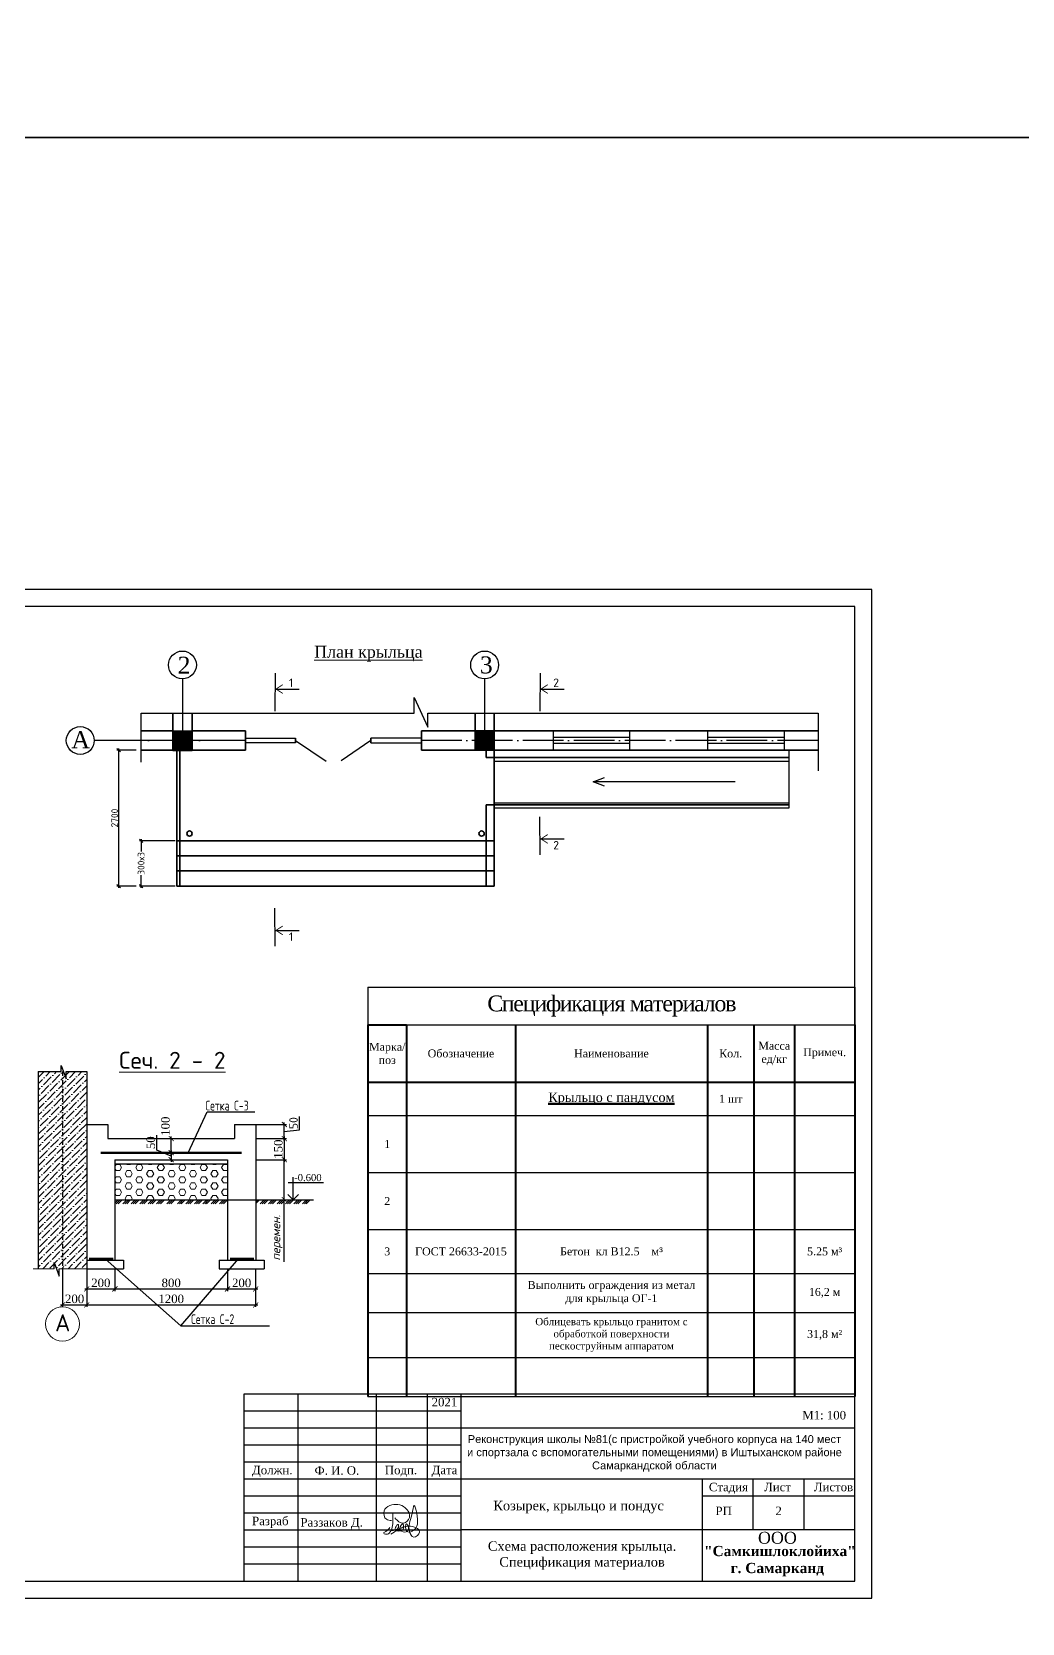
# Model space of a CAD drawing. Header units: millimetres. Extents: x 572274 to 2241483, y -888675 to -304135.
# Drawn here: x 2021477 to 2050647, y -717156 to -670289 of the extents above; entities that cross this region are included whole.
import ezdxf

# ---------------------------------------------------------------- set-up
doc = ezdxf.new("R2010")
doc.units = ezdxf.units.MM
doc.linetypes.add('ACAD_ISO04W100', pattern=[30, 24, -3, 0, -3])
doc.linetypes.add('DASHDOTX2', pattern=[50.8, 25.4, -12.7, 0, -12.7])
doc.layers.add('oc', color=10, linetype='ACAD_ISO04W100')
doc.layers.add('Оси', color=10, linetype='ACAD_ISO04W100')
for name, color, linetype, lineweight in [('tugri', 7, 'Continuous', 25), ('Основная', 7, 'Continuous', 50), ('Размер', 150, 'Continuous', 5), ('стены', 250, 'Continuous', 30), ('Тонкая', 7, 'Continuous', 15)]:
    doc.layers.add(name, color=color, linetype=linetype, lineweight=lineweight)
doc.styles.add('NURIK', font='times.ttf')
doc.styles.get("Standard").update_dxf_attribs({"font": 'isocpeur.ttf'})
doc.styles.add('style1', font='isocpeui.ttf')
doc.styles.add('WMF-Times New Roman0', font='times.ttf')
doc.styles.add('WMF-Times New Roman2', font='times.ttf')
doc.styles.add('Боб стиль', font='times.ttf')
doc.linetypes.add('FENCELINE1', pattern='A,6.35,-2.54,[133,ltypeshp.shx,S=2.54,R=0,X=-2.54,Y=0],-2.54,25.4', length=36.83)
doc.dimstyles.new('1 рпа', dxfattribs={"dimtxt": 200, "dimasz": 100, "dimexe": 50, "dimexo": 50, "dimgap": 20, "dimtad": 1, "dimtoh": 1, "dimdec": 0, "dimlfac": -0.0005, "dimrnd": 0.0005, "dimzin": 1, "dimtxsty": 'Standard', "dimblk": 'OBLIQUE', "dimcen": -3, "dimdle": 50, "dimclrd": 256, "dimclre": 256, "dimclrt": 256, "dimadec": 3, "dimazin": 0, "dimtfac": 1, "dimtdec": 0, "dimtmove": 2, "dimatfit": 2, "dimldrblk": 'OBLIQUE', "dimfxl": 0.2, "dimarcsym": 0})
doc.dimstyles.new('Copy(2) of ISO-25', dxfattribs={"dimtxt": 300, "dimasz": 180, "dimexe": 60, "dimexo": 0, "dimgap": 80, "dimtad": 1, "dimtxsty": 'Standard', "dimblk": 'ARCHTICK', "dimcen": 150, "dimdle": 60, "dimazin": 0, "dimtfac": 1, "dimtmove": 0, "dimatfit": 3, "dimfxl": 60, "dimarcsym": 0})

# ---------------------------------------------------------------- blocks, each defined once
blk = doc.blocks.new('*T1553')
at = {"color": 7, "lineweight": -2, "true_color": 0xffffff}
for p, q in [((0, 0), (1136, 0)), ((0, 0), (0, -1106)), ((1136, 0), (4344, 0)), ((4344, 0), (10000, 0)), ((10000, 0), (11368, 0)), ((11368, 0), (12563, 0)), ((12563, 0), (14340, 0)), ((14340, 0), (14340, -1106))]:
    blk.add_line(p, q, dxfattribs=at)
at = {"color": 0, "lineweight": 40}
for p, q in [((0, -1106), (1136, -1106)), ((0, -1106), (0, -2796)), ((1136, -1106), (1136, -2796)), ((4344, -1106), (4344, -2796)), ((10000, -1106), (10000, -2796)), ((11368, -1106), (11368, -2796)), ((12563, -1106), (12563, -2796)), ((14340, -1106), (14340, -2796)), ((0, -2796), (1136, -2796)), ((0, -2796), (0, -3777)), ((1136, -2796), (4344, -2796)), ((1136, -2796), (1136, -3777)), ((4344, -2796), (10000, -2796)), ((4344, -2796), (4344, -3777)), ((10000, -2796), (11368, -2796)), ((10000, -2796), (10000, -3777)), ((11368, -2796), (12563, -2796)), ((11368, -2796), (11368, -3777)), ((12563, -2796), (14340, -2796)), ((12563, -2796), (12563, -3777)), ((14340, -2796), (14340, -3777)), ((0, -3777), (0, -5457)), ((1136, -3777), (1136, -5457)), ((4344, -3777), (4344, -5457)), ((10000, -3777), (10000, -5457)), ((11368, -3777), (11368, -5457)), ((12563, -3777), (12563, -5457)), ((14340, -3777), (14340, -5457)), ((0, -5457), (0, -7136)), ((1136, -5457), (1136, -7136)), ((4344, -5457), (4344, -7136)), ((10000, -5457), (10000, -7136)), ((11368, -5457), (11368, -7136)), ((12563, -5457), (12563, -7136)), ((14340, -5457), (14340, -7136)), ((0, -7136), (0, -8427)), ((1136, -7136), (1136, -8427)), ((4344, -7136), (4344, -8427)), ((10000, -7136), (10000, -8427)), ((11368, -7136), (11368, -8427)), ((12563, -7136), (12563, -8427)), ((14340, -7136), (14340, -8427)), ((0, -8427), (0, -9576)), ((1136, -8427), (1136, -9576)), ((4344, -8427), (4344, -9576)), ((10000, -8427), (10000, -9576)), ((11368, -8427), (11368, -9576)), ((12563, -8427), (12563, -9576)), ((14340, -8427), (14340, -9576)), ((0, -9576), (0, -10904)), ((1136, -9576), (1136, -10904)), ((4344, -9576), (4344, -10904)), ((10000, -9576), (10000, -10904)), ((11368, -9576), (11368, -10904)), ((12563, -9576), (12563, -10904)), ((14340, -9576), (14340, -10904)), ((0, -10904), (0, -12054)), ((1136, -10904), (1136, -12054)), ((4344, -10904), (4344, -12054)), ((10000, -10904), (10000, -12054)), ((11368, -10904), (11368, -12054)), ((12563, -10904), (12563, -12054)), ((14340, -10904), (14340, -12054))]:
    blk.add_line(p, q, dxfattribs=at)
at = {"color": 0, "lineweight": -2}
for p, q in [((1136, -1106), (4344, -1106)), ((4344, -1106), (10000, -1106)), ((10000, -1106), (11368, -1106)), ((11368, -1106), (12563, -1106)), ((12563, -1106), (14340, -1106)), ((4344, -12054), (10000, -12054)), ((11368, -12054), (12563, -12054)), ((12563, -12054), (14340, -12054))]:
    blk.add_line(p, q, dxfattribs=at)
at = {"color": 0}
for p, q in [((0, -3777), (1136, -3777)), ((1136, -3777), (4344, -3777)), ((4344, -3777), (10000, -3777)), ((10000, -3777), (11368, -3777)), ((11368, -3777), (12563, -3777)), ((12563, -3777), (14340, -3777)), ((0, -5457), (1136, -5457)), ((1136, -5457), (4344, -5457)), ((4344, -5457), (10000, -5457)), ((10000, -5457), (11368, -5457)), ((11368, -5457), (12563, -5457)), ((12563, -5457), (14340, -5457)), ((0, -7136), (1136, -7136)), ((1136, -7136), (4344, -7136)), ((4344, -7136), (10000, -7136)), ((10000, -7136), (11368, -7136)), ((11368, -7136), (12563, -7136)), ((12563, -7136), (14340, -7136)), ((0, -8427), (1136, -8427)), ((1136, -8427), (4344, -8427)), ((4344, -8427), (10000, -8427)), ((10000, -8427), (11368, -8427)), ((11368, -8427), (12563, -8427)), ((12563, -8427), (14340, -8427)), ((0, -9576), (1136, -9576)), ((1136, -9576), (4344, -9576)), ((4344, -9576), (10000, -9576)), ((10000, -9576), (11368, -9576)), ((11368, -9576), (12563, -9576)), ((12563, -9576), (14340, -9576)), ((0, -10904), (1136, -10904)), ((1136, -10904), (4344, -10904)), ((4344, -10904), (10000, -10904)), ((10000, -10904), (11368, -10904)), ((11368, -10904), (12563, -10904)), ((12563, -10904), (14340, -10904)), ((0, -12054), (1136, -12054)), ((1136, -12054), (4344, -12054)), ((10000, -12054), (11368, -12054))]:
    blk.add_line(p, q, dxfattribs=at)
at = {"color": 0, "lineweight": 50, "attachment_point": 5, "style": 'Боб стиль'}
for s, insert, char_height, width in [('{\\T0.9;Спецификация материалов}', (7170, -553), 466.64, 14059.95), ('Марка/ поз', (568, -1951), 233.3, 855.66), ('Обозначение', (2740, -1951), 233.32, 2928.8), ('Наименование', (7172, -1951), 233.32, 5375.68), ('Кол.', (10684, -1951), 233.3, 1087.45), ('Масса ед/кг', (11965, -1951), 233.32, 915.37), ('Примеч.', (13451, -1951), 233.3, 1497.08), ('{\\H1.19x;\\L\\C256;Крыльцо с пандусом}', (7172, -3286), 233.32, 5375.68), ('1 шт', (10684, -3286), 233.3, 1087.45), ('1', (568, -4617), 233, 855.66), ('2', (568, -6297), 233, 855.66), ('3', (568, -7782), 233, 855.66), ('{\\C256;ГОСТ 26633-2015}', (2740, -7782), 233.32, 2928.8), ('Бетон  кл В{\\fTimes New Roman|b0|i0|c162|p18;1}2.5    м{\\fArial|b0|i0|c204|p34;³}', (7172, -7782), 233.32, 5375.68), ('5.25 м³', (13451, -7782), 233.3, 1497.08), ('Выполнить ограждения из метал для крыльца ОГ-1', (7172, -9002), 233.32, 5375.68), ('16,2 м', (13451, -9002), 233.3, 1497.08), ('{\\H0.91667x;\\C256;Облицевать крыльцо гранитом с обработкой поверхности пескоструйным аппаратом}', (7172, -10240), 233.32, 5375.68), ('31,8 м²', (13451, -10240), 233.3, 1497.08)]:
    blk.add_mtext(s, dxfattribs=dict(at, insert=insert, char_height=char_height, width=width))
blk = doc.blocks.new('_Oblique')
at = {"color": 0, "linetype": 'ByBlock', "lineweight": -2}
blk.add_line((-0.5, -0.5), (0.5, 0.5), dxfattribs=at)
blk = doc.blocks.new('*D1507')
at = {"lineweight": -2, "transparency": 16777216}
for p, q in [((2024551, -691442), (2023985, -691442)), ((2024035, -695497), (2024035, -691392)), ((2024551, -695447), (2023985, -695447))]:
    blk.add_line(p, q, dxfattribs=at)
at = {"layer": 'Defpoints', "color": 0, "lineweight": 25, "transparency": 16777216}
for p in [(2024035, -691442), (2024601, -691442), (2024601, -695447)]:
    blk.add_point(p, dxfattribs=at)
at = {"lineweight": -2, "transparency": 16777216, "xscale": 100, "yscale": 100, "zscale": 100}
for p, rotation in [((2024035, -691442), 90), ((2024035, -695447), 270)]:
    blk.add_blockref('_Oblique', p, dxfattribs=dict(at, rotation=rotation))
at = {"lineweight": 25, "transparency": 16777216, "insert": (2023915, -693444), "char_height": 200, "attachment_point": 5, "rotation": 90}
blk.add_mtext('2700', dxfattribs=at)
blk = doc.blocks.new('*D1554')
at = {"lineweight": -2, "transparency": 16777216}
for p, q in [((2024696, -694062), (2024696, -694430)), ((2025700, -694112), (2024646, -694112)), ((2025700, -695447), (2024646, -695447)), ((2024696, -695497), (2024696, -695130))]:
    blk.add_line(p, q, dxfattribs=at)
at = {"layer": 'Defpoints', "color": 0, "lineweight": 25, "transparency": 16777216}
for p in [(2024696, -694112), (2025750, -694112), (2025750, -695447)]:
    blk.add_point(p, dxfattribs=at)
at = {"lineweight": -2, "transparency": 16777216, "xscale": 100, "yscale": 100, "zscale": 100}
for p, rotation in [((2024696, -694112), 90), ((2024696, -695447), 270)]:
    blk.add_blockref('_Oblique', p, dxfattribs=dict(at, rotation=rotation))
at = {"lineweight": 25, "transparency": 16777216, "insert": (2024696, -694780), "char_height": 200, "attachment_point": 5, "rotation": 90}
blk.add_mtext('300х3', dxfattribs=at)
blk = doc.blocks.new('_ArchTick')
at = {"color": 0, "linetype": 'ByBlock', "const_width": 0.15}
blk.add_lwpolyline([(-0.5, -0.5), (0.5, 0.5)], dxfattribs=at)
blk = doc.blocks.new('*D1510')
at = {"layer": 'Defpoints', "color": 0, "lineweight": 25, "transparency": 16777216}
for p in [(2022380, -706717), (2023095, -706717), (2023095, -707783)]:
    blk.add_point(p, dxfattribs=at)
at = {"layer": 'Размер', "color": 0, "lineweight": -2, "transparency": 16777216}
for p, q in [((2022380, -706717), (2022380, -707843)), ((2023095, -706717), (2023095, -707843)), ((2022320, -707783), (2023155, -707783))]:
    blk.add_line(p, q, dxfattribs=at)
at = {"layer": 'Размер', "color": 0, "lineweight": -2, "transparency": 16777216, "xscale": 150, "yscale": 150, "zscale": 150, "rotation": 180}
blk.add_blockref('_ArchTick', (2022380, -707783), dxfattribs=at)
at = {"layer": 'Размер', "color": 0, "lineweight": -2, "transparency": 16777216, "xscale": 150, "yscale": 150, "zscale": 150}
blk.add_blockref('_ArchTick', (2023095, -707783), dxfattribs=at)
at = {"layer": 'Размер', "color": 0, "transparency": 16777216, "insert": (2022737, -707606), "char_height": 250, "attachment_point": 5, "style": 'WMF-Times New Roman0'}
blk.add_mtext('200', dxfattribs=at)
blk = doc.blocks.new('*D1511')
at = {"layer": 'Defpoints', "color": 0, "lineweight": 25, "transparency": 16777216}
for p in [(2023095, -706468), (2028070, -706717), (2028070, -707783)]:
    blk.add_point(p, dxfattribs=at)
at = {"layer": 'Размер', "color": 0, "lineweight": -2, "transparency": 16777216}
for p, q in [((2023095, -706468), (2023095, -707843)), ((2028070, -706717), (2028070, -707843)), ((2023035, -707783), (2028130, -707783))]:
    blk.add_line(p, q, dxfattribs=at)
at = {"layer": 'Размер', "color": 0, "lineweight": -2, "transparency": 16777216, "xscale": 150, "yscale": 150, "zscale": 150, "rotation": 180}
blk.add_blockref('_ArchTick', (2023095, -707783), dxfattribs=at)
at = {"layer": 'Размер', "color": 0, "lineweight": -2, "transparency": 16777216, "xscale": 150, "yscale": 150, "zscale": 150}
blk.add_blockref('_ArchTick', (2028070, -707783), dxfattribs=at)
at = {"layer": 'Размер', "color": 0, "transparency": 16777216, "insert": (2025582, -707606), "char_height": 250, "attachment_point": 5, "style": 'WMF-Times New Roman0'}
blk.add_mtext('1200', dxfattribs=at)
blk = doc.blocks.new('*D1512')
at = {"layer": 'Defpoints', "color": 0, "lineweight": 25, "transparency": 16777216}
for p in [(2023095, -706717), (2023924, -706717), (2023924, -707313)]:
    blk.add_point(p, dxfattribs=at)
at = {"layer": 'Размер', "color": 0, "lineweight": -2, "transparency": 16777216}
for p, q in [((2023095, -706717), (2023095, -707373)), ((2023924, -706717), (2023924, -707373)), ((2023035, -707313), (2023984, -707313))]:
    blk.add_line(p, q, dxfattribs=at)
at = {"layer": 'Размер', "color": 0, "lineweight": -2, "transparency": 16777216, "xscale": 150, "yscale": 150, "zscale": 150, "rotation": 180}
blk.add_blockref('_ArchTick', (2023095, -707313), dxfattribs=at)
at = {"layer": 'Размер', "color": 0, "lineweight": -2, "transparency": 16777216, "xscale": 150, "yscale": 150, "zscale": 150}
blk.add_blockref('_ArchTick', (2023924, -707313), dxfattribs=at)
at = {"layer": 'Размер', "color": 0, "transparency": 16777216, "insert": (2023509, -707135), "char_height": 250, "attachment_point": 5, "style": 'WMF-Times New Roman0'}
blk.add_mtext('200', dxfattribs=at)
blk = doc.blocks.new('*D1513')
at = {"layer": 'Defpoints', "color": 0, "lineweight": 25, "transparency": 16777216}
for p in [(2023924, -706717), (2027241, -706717), (2027241, -707313)]:
    blk.add_point(p, dxfattribs=at)
at = {"layer": 'Размер', "color": 0, "lineweight": -2, "transparency": 16777216}
for p, q in [((2023924, -706717), (2023924, -707373)), ((2027241, -706717), (2027241, -707373)), ((2023864, -707313), (2027301, -707313))]:
    blk.add_line(p, q, dxfattribs=at)
at = {"layer": 'Размер', "color": 0, "lineweight": -2, "transparency": 16777216, "xscale": 150, "yscale": 150, "zscale": 150, "rotation": 180}
blk.add_blockref('_ArchTick', (2023924, -707313), dxfattribs=at)
at = {"layer": 'Размер', "color": 0, "lineweight": -2, "transparency": 16777216, "xscale": 150, "yscale": 150, "zscale": 150}
blk.add_blockref('_ArchTick', (2027241, -707313), dxfattribs=at)
at = {"layer": 'Размер', "color": 0, "transparency": 16777216, "insert": (2025582, -707135), "char_height": 250, "attachment_point": 5, "style": 'WMF-Times New Roman0'}
blk.add_mtext('800', dxfattribs=at)
blk = doc.blocks.new('*D1514')
at = {"layer": 'Defpoints', "color": 0, "lineweight": 25, "transparency": 16777216}
for p in [(2027241, -706717), (2028070, -706717), (2028070, -707313)]:
    blk.add_point(p, dxfattribs=at)
at = {"layer": 'Размер', "color": 0, "lineweight": -2, "transparency": 16777216}
for p, q in [((2027241, -706717), (2027241, -707373)), ((2028070, -706717), (2028070, -707373)), ((2027181, -707313), (2028130, -707313))]:
    blk.add_line(p, q, dxfattribs=at)
at = {"layer": 'Размер', "color": 0, "lineweight": -2, "transparency": 16777216, "xscale": 150, "yscale": 150, "zscale": 150, "rotation": 180}
blk.add_blockref('_ArchTick', (2027241, -707313), dxfattribs=at)
at = {"layer": 'Размер', "color": 0, "lineweight": -2, "transparency": 16777216, "xscale": 150, "yscale": 150, "zscale": 150}
blk.add_blockref('_ArchTick', (2028070, -707313), dxfattribs=at)
at = {"layer": 'Размер', "color": 0, "transparency": 16777216, "insert": (2027656, -707135), "char_height": 250, "attachment_point": 5, "style": 'WMF-Times New Roman0'}
blk.add_mtext('200', dxfattribs=at)
blk = doc.blocks.new('*D1555')
at = {"layer": 'Defpoints', "color": 0, "lineweight": 25, "transparency": 16777216}
for p in [(2025582, -703299), (2025582, -703506), (2025582, -703506)]:
    blk.add_point(p, dxfattribs=at)
at = {"layer": 'Размер', "color": 0, "lineweight": -2, "transparency": 16777216}
for p, q in [((2025159, -703225), (2025159, -702787)), ((2025582, -703403), (2025159, -703225)), ((2025582, -703239), (2025582, -703566)), ((2025582, -703299), (2025642, -703299)), ((2025582, -703506), (2025642, -703506))]:
    blk.add_line(p, q, dxfattribs=at)
at = {"layer": 'Размер', "color": 0, "lineweight": -2, "transparency": 16777216, "xscale": 150, "yscale": 150, "zscale": 150}
for p, rotation in [((2025582, -703299), 90), ((2025582, -703506), 270)]:
    blk.add_blockref('_ArchTick', p, dxfattribs=dict(at, rotation=rotation))
at = {"layer": 'Размер', "color": 0, "transparency": 16777216, "insert": (2024982, -703006), "char_height": 250, "attachment_point": 5, "rotation": 90, "style": 'WMF-Times New Roman0'}
blk.add_mtext('50', dxfattribs=at)
blk = doc.blocks.new('*D1556')
at = {"layer": 'Defpoints', "color": 0, "lineweight": 25, "transparency": 16777216}
for p in [(2025582, -702885), (2025582, -702885), (2025582, -703299)]:
    blk.add_point(p, dxfattribs=at)
at = {"layer": 'Размер', "color": 0, "lineweight": -2, "transparency": 16777216}
for p, q in [((2025582, -703359), (2025582, -702825)), ((2025582, -702885), (2025642, -702885)), ((2025582, -703299), (2025642, -703299))]:
    blk.add_line(p, q, dxfattribs=at)
at = {"layer": 'Размер', "color": 0, "lineweight": -2, "transparency": 16777216, "xscale": 150, "yscale": 150, "zscale": 150}
for p, rotation in [((2025582, -702885), 90), ((2025582, -703299), 270)]:
    blk.add_blockref('_ArchTick', p, dxfattribs=dict(at, rotation=rotation))
at = {"layer": 'Размер', "color": 0, "transparency": 16777216, "insert": (2025413, -702519), "char_height": 250, "attachment_point": 5, "rotation": 90, "style": 'WMF-Times New Roman0'}
blk.add_mtext('100', dxfattribs=at)
blk = doc.blocks.new('*D1515')
at = {"layer": 'Defpoints', "color": 0, "lineweight": 25, "transparency": 16777216}
for p in [(2028070, -702885), (2028070, -703506), (2028914, -703506)]:
    blk.add_point(p, dxfattribs=at)
at = {"layer": 'Размер', "color": 0, "lineweight": -2, "transparency": 16777216}
for p, q in [((2028070, -702885), (2028974, -702885)), ((2028914, -702825), (2028914, -703566)), ((2028070, -703506), (2028974, -703506))]:
    blk.add_line(p, q, dxfattribs=at)
at = {"layer": 'Размер', "color": 0, "lineweight": -2, "transparency": 16777216, "xscale": 150, "yscale": 150, "zscale": 150}
for p, rotation in [((2028914, -702885), 90), ((2028914, -703506), 270)]:
    blk.add_blockref('_ArchTick', p, dxfattribs=dict(at, rotation=rotation))
at = {"layer": 'Размер', "color": 0, "transparency": 16777216, "insert": (2028737, -703195), "char_height": 250, "attachment_point": 5, "rotation": 90, "style": 'WMF-Times New Roman0'}
blk.add_mtext('150', dxfattribs=at)
blk = doc.blocks.new('*D1516')
at = {"layer": 'Defpoints', "color": 0, "lineweight": 25, "transparency": 16777216}
for p in [(2028070, -702470), (2028914, -702470), (2028070, -702885)]:
    blk.add_point(p, dxfattribs=at)
at = {"layer": 'Размер', "color": 0, "lineweight": -2, "transparency": 16777216}
for p, q in [((2028070, -702470), (2028974, -702470)), ((2028914, -702945), (2028914, -702410)), ((2029360, -702629), (2029360, -702229)), ((2028070, -702885), (2028974, -702885)), ((2028914, -702677), (2029360, -702629))]:
    blk.add_line(p, q, dxfattribs=at)
at = {"layer": 'Размер', "color": 0, "lineweight": -2, "transparency": 16777216, "xscale": 150, "yscale": 150, "zscale": 150}
for p, rotation in [((2028914, -702470), 90), ((2028914, -702885), 270)]:
    blk.add_blockref('_ArchTick', p, dxfattribs=dict(at, rotation=rotation))
at = {"layer": 'Размер', "color": 0, "transparency": 16777216, "insert": (2029185, -702429), "char_height": 250, "attachment_point": 5, "rotation": 90}
blk.add_mtext('50', dxfattribs=at)
blk = doc.blocks.new('*D1517')
at = {"layer": 'Defpoints', "color": 0, "lineweight": 25, "transparency": 16777216}
for p in [(2028070, -703506), (2028914, -703506), (2028185, -704684)]:
    blk.add_point(p, dxfattribs=at)
at = {"layer": 'Размер', "color": 0, "lineweight": -2, "transparency": 16777216}
for p, q in [((2028914, -704744), (2028914, -703446)), ((2028070, -703506), (2028974, -703506)), ((2028185, -704684), (2028974, -704684)), ((2028914, -706517), (2028914, -704684))]:
    blk.add_line(p, q, dxfattribs=at)
at = {"layer": 'Размер', "color": 0, "lineweight": -2, "transparency": 16777216, "xscale": 150, "yscale": 150, "zscale": 150}
for p, rotation in [((2028914, -703506), 90), ((2028914, -704684), 270)]:
    blk.add_blockref('_ArchTick', p, dxfattribs=dict(at, rotation=rotation))
at = {"layer": 'Размер', "color": 0, "transparency": 16777216, "insert": (2028702, -705805), "char_height": 250, "attachment_point": 5, "rotation": 90}
blk.add_mtext('{\\fISOCPEUR|b0|i1|c204|p34;перемен.}', dxfattribs=at)

msp = doc.modelspace()

# ---------------------------------------------------------------- hatches: boundary and pattern name
at = {"lineweight": 25}
h = msp.add_hatch(color=256, dxfattribs=at)
h.dxf.hatch_style = 1
h.paths.add_polyline_path([(2026194.86, -690888.541), (2025631.163, -690888.541), (2025631.163, -691452.238), (2026194.86, -691452.238)])
h = msp.add_hatch(color=256, dxfattribs=at)
h.dxf.hatch_style = 1
h.paths.add_polyline_path([(2035095.333, -690878.172), (2034531.637, -690878.172), (2034531.637, -691441.868), (2035095.333, -691441.868)])
at = {"layer": 'Тонкая'}
h = msp.add_hatch(dxfattribs=at)
h.set_pattern_fill('ANSI36', color=256, scale=41.463419, style=0)
h.set_pattern_definition([(45, (1674971.67, -542121.96), (69.816023, 255.992083), [329.11589, -65.82318, 0, -65.82318])])
h.paths.add_polyline_path([(2022265.336, -700911.913), (2022265.336, -706716.792), (2023094.605, -706716.792), (2023094.605, -700911.913)])
h.paths.add_polyline_path([(2021665.561, -700911.913), (2021665.561, -706716.792), (2022265.336, -706716.792), (2022265.336, -700911.913)])
h = msp.add_hatch(dxfattribs=at)
h.set_pattern_fill('HEX', color=256, scale=33.170735, style=0)
h.set_pattern_definition([(0, (1659353.67, -725352.05), (0, 182.4145), [105.31708, -210.63417]), (120, (1659353.67, -725352.05), (-157.97559, -91.20725), [105.31708, -210.63417]), (60, (1659459, -725352.05), (-157.97559, 91.20725), [105.31708, -210.63417])])
h.paths.add_polyline_path([(2023923.873, -703630.852), (2023923.873, -704684.06), (2027240.947, -704684.06), (2027240.947, -703630.852)])
h.paths.add_polyline_path([(2025188.508, -704082.615), (2025167.94, -703630.852)], flags=16)

# ---------------------------------------------------------------- linework, layer by layer
for p, q in [((2025913.012, -689344.102), (2025913.012, -691160.02)), ((2034813.485, -689344.102), (2034813.485, -691160.02)), ((2036838.343, -691441.868), (2036838.343, -690878.172)), ((2039093.129, -691441.868), (2039093.129, -690878.172)), ((2041392.418, -691441.868), (2041392.418, -690878.172)), ((2043647.205, -691441.868), (2043647.205, -690878.172)), ((2043788.129, -693143.328), (2043788.129, -691437.403)), ((2043788.129, -691778.588), (2035095.333, -691778.588)), ((2035095.333, -692994.986), (2043788.129, -692994.986)), ((2035095.333, -693143.328), (2043788.129, -693143.328)), ((2021665.561, -700911.913), (2022339.986, -700911.913)), ((2021665.561, -700911.913), (2021665.561, -706716.792)), ((2022484.429, -700911.913), (2023094.605, -700911.913)), ((2023094.605, -700911.913), (2023094.605, -706716.792)), ((2023094.605, -702469.876), (2023716.556, -702469.876)), ((2023716.556, -702469.876), (2023716.556, -702884.51)), ((2027448.264, -702469.876), (2027448.264, -702884.51)), ((2027448.264, -702469.876), (2028070.215, -702469.876)), ((2028070.215, -702469.876), (2028070.215, -706468.011)), ((2023716.556, -702884.51), (2027448.264, -702884.51)), ((2023923.873, -703506.462), (2027240.947, -703506.462)), ((2023923.873, -703506.462), (2023923.873, -706468.011)), ((2023923.873, -703630.852), (2027240.947, -703630.852)), ((2027240.947, -703506.462), (2027240.947, -706468.011)), ((2024023.385, -704684.06), (2023923.873, -704783.572)), ((2023923.873, -704684.06), (2027240.947, -704684.06)), ((2024081.434, -704684.06), (2023964.158, -704801.336)), ((2024139.483, -704684.06), (2024022.207, -704801.336)), ((2024272.166, -704684.06), (2024154.89, -704801.336)), ((2024330.215, -704684.06), (2024212.938, -704801.336)), ((2024388.264, -704684.06), (2024270.987, -704801.336)), ((2024520.946, -704684.06), (2024403.67, -704801.336)), ((2024578.995, -704684.06), (2024461.719, -704801.336)), ((2024637.044, -704684.06), (2024519.768, -704801.336)), ((2024778.02, -704684.06), (2024660.743, -704801.336)), ((2024836.068, -704684.06), (2024718.792, -704801.336)), ((2024894.117, -704684.06), (2024776.841, -704801.336)), ((2025018.507, -704684.06), (2024901.231, -704801.336)), ((2025076.556, -704684.06), (2024959.28, -704801.336)), ((2025134.605, -704684.06), (2025017.329, -704801.336)), ((2025267.288, -704684.06), (2025150.012, -704801.336)), ((2025325.337, -704684.06), (2025208.061, -704801.336)), ((2025383.386, -704684.06), (2025266.109, -704801.336)), ((2025574.117, -704684.06), (2025456.841, -704801.336)), ((2025632.166, -704684.06), (2025514.89, -704801.336)), ((2025632.166, -704684.06), (2025514.89, -704801.336)), ((2025690.215, -704684.06), (2025572.939, -704801.336)), ((2025880.947, -704684.06), (2025763.67, -704801.336)), ((2025938.995, -704684.06), (2025821.719, -704801.336)), ((2025997.044, -704684.06), (2025879.768, -704801.336)), ((2026129.727, -704684.06), (2026012.451, -704801.336)), ((2026187.776, -704684.06), (2026070.5, -704801.336)), ((2026245.825, -704684.06), (2026128.548, -704801.336)), ((2026386.8, -704684.06), (2026269.524, -704801.336)), ((2026444.849, -704684.06), (2026327.573, -704801.336)), ((2026502.898, -704684.06), (2026385.622, -704801.336)), ((2026627.288, -704684.06), (2026510.012, -704801.336)), ((2026685.337, -704684.06), (2026568.061, -704801.336)), ((2026743.386, -704684.06), (2026626.109, -704801.336)), ((2026876.069, -704684.06), (2026758.792, -704801.336)), ((2026934.117, -704684.06), (2026816.841, -704801.336)), ((2026992.166, -704684.06), (2026874.89, -704801.336)), ((2027124.849, -704684.06), (2027007.573, -704801.336)), ((2027182.898, -704684.06), (2027065.622, -704801.336)), ((2027240.947, -704684.06), (2027123.67, -704801.336)), ((2027240.947, -704684.06), (2029774.195, -704684.06)), ((2028186.313, -704684.06), (2028070.215, -704800.158)), ((2028128.264, -704684.06), (2028070.215, -704742.109)), ((2028318.996, -704684.06), (2028201.719, -704801.336)), ((2028377.044, -704684.06), (2028259.768, -704801.336)), ((2028435.093, -704684.06), (2028317.817, -704801.336)), ((2028567.776, -704684.06), (2028450.5, -704801.336)), ((2028625.825, -704684.06), (2028508.549, -704801.336)), ((2028683.874, -704684.06), (2028566.597, -704801.336)), ((2028824.849, -704684.06), (2028707.573, -704801.336)), ((2028882.898, -704684.06), (2028765.622, -704801.336)), ((2028940.947, -704684.06), (2028823.671, -704801.336)), ((2029065.337, -704684.06), (2028948.061, -704801.336)), ((2029123.386, -704684.06), (2029006.11, -704801.336)), ((2029181.435, -704684.06), (2029064.158, -704801.336)), ((2029314.118, -704684.06), (2029196.841, -704801.336)), ((2029372.166, -704684.06), (2029254.89, -704801.336)), ((2029430.215, -704684.06), (2029312.939, -704801.336)), ((2029562.898, -704684.06), (2029445.622, -704801.336)), ((2029620.947, -704684.06), (2029503.671, -704801.336)), ((2029678.996, -704684.06), (2029561.72, -704801.336)), ((2023094.605, -706468.011), (2024172.654, -706468.011)), ((2023094.605, -706716.792), (2024172.654, -706716.792)), ((2024172.654, -706468.011), (2024172.654, -706716.792)), ((2026992.166, -706468.011), (2028318.996, -706468.011)), ((2026992.166, -706468.011), (2026992.166, -706716.792)), ((2026992.166, -706716.792), (2028318.996, -706716.792)), ((2028318.996, -706468.011), (2028318.996, -706716.792))]:
    msp.add_line(p, q)
at = {"lineweight": -2}
for p, q in [((2028640.266, -689176.87), (2028632.128, -690294.504)), ((2036445.867, -689176.87), (2036437.729, -690294.504)), ((2036445.867, -694526.222), (2036437.729, -693408.588)), ((2028640.266, -697220.555), (2028632.128, -696102.921))]:
    msp.add_line(p, q, dxfattribs=at)
at = {"color": 5, "lineweight": 30}
for p, q in [((2029243.272, -691089.558), (2029243.272, -691230.482)), ((2029243.272, -691160.02), (2030146.385, -691766.928)), ((2031466.622, -691156.357), (2030588.172, -691756.952))]:
    msp.add_line(p, q, dxfattribs=at)
at = {"color": 5}
for p, q in [((2039093.129, -691071.015), (2036838.343, -691071.015)), ((2039093.129, -691249.025), (2036838.343, -691249.025)), ((2043647.205, -691071.015), (2041392.418, -691071.015)), ((2043647.205, -691249.025), (2041392.418, -691249.025))]:
    msp.add_line(p, q, dxfattribs=at)
at = {"color": 1, "linetype": 'DASHDOTX2', "ltscale": 5}
msp.add_line((2022380.083, -700911.913), (2022380.083, -706721.533), dxfattribs=at)
at = {"ltscale": 10}
for p, q in [((2029026.443, -704178.386), (2030066.068, -704178.386)), ((2029176.244, -704684.06), (2029176.244, -704020.645)), ((2029176.244, -704684.06), (2029018.629, -704526.446)), ((2029176.244, -704684.06), (2029333.858, -704526.446))]:
    msp.add_line(p, q, dxfattribs=at)
at = {"lineweight": 25}
msp.add_line((2025867.193, -708395.447), (2027560.465, -706424.324), dxfattribs=at)
at = {"color": 0, "lineweight": -2}
for p, q in [((2045716.687, -710414.685), (2027716.687, -710414.685)), ((2027716.687, -710414.685), (2027716.687, -715914.685)), ((2029316.687, -710414.685), (2029316.687, -715914.685)), ((2031616.687, -710414.685), (2031616.687, -715914.685)), ((2033116.687, -710414.685), (2033116.687, -715914.685)), ((2034116.687, -710414.685), (2034116.687, -715914.685)), ((2034116.687, -710914.685), (2027716.687, -710914.685)), ((2045716.687, -711414.685), (2027716.687, -711414.685)), ((2034116.687, -711914.685), (2027716.687, -711914.685)), ((2034116.687, -712414.685), (2027716.687, -712414.685)), ((2045716.687, -712914.685), (2027716.687, -712914.685)), ((2041216.687, -712914.685), (2041216.687, -715914.685)), ((2042716.687, -712914.685), (2042716.687, -714411.69)), ((2044216.687, -712914.685), (2044216.687, -714411.69)), ((2034116.687, -713414.685), (2027716.687, -713414.685)), ((2045716.687, -713414.685), (2041216.687, -713414.685)), ((2034116.687, -713914.685), (2027716.687, -713914.685)), ((2034116.687, -714414.685), (2027716.687, -714414.685)), ((2045716.687, -714411.69), (2034116.687, -714411.69)), ((2034116.687, -714914.681), (2027716.687, -714914.681)), ((2034116.687, -715414.681), (2027716.687, -715414.681)), ((2034116.687, -715414.685), (2027716.687, -715414.685))]:
    msp.add_line(p, q, dxfattribs=at)
at = {"color": 1, "lineweight": 30}
msp.add_lwpolyline([(895700, -596165.393), (2189064.52, -596165.393), (2189064.52, -673404.362), (1382666.64, -673404.362)], dxfattribs=at)
msp.add_lwpolyline([(1935736.31, -673404.362), (2113778.167, -673404.362), (2113778.167, -744411.987), (1935736.31, -744411.987)], close=True, dxfattribs=at)
for points in [[(2004216.687, -716414.685), (2046216.687, -716414.685), (2046216.687, -686714.685), (2004216.687, -686714.685)], [(2006216.687, -715914.685), (2045716.687, -715914.685), (2045716.687, -687214.685), (2006216.687, -687214.685)]]:
    msp.add_lwpolyline(points, close=True)
at = {"const_width": 25}
for points in [[(2028868.33, -689514.794), (2028668.33, -689644.794), (2028868.33, -689774.794)], [(2036673.932, -689514.794), (2036473.932, -689644.794), (2036673.932, -689774.794)], [(2036673.932, -694188.298), (2036473.932, -694058.298), (2036673.932, -693928.298)], [(2028868.33, -696882.63), (2028668.33, -696752.63), (2028868.33, -696622.63)]]:
    msp.add_lwpolyline(points, dxfattribs=at)
for points in [[(2028668.33, -689644.794), (2029348.33, -689644.794)], [(2036473.932, -689644.794), (2037153.932, -689644.794)], [(2036473.932, -694058.298), (2037153.932, -694058.298)], [(2028668.33, -696752.63), (2029348.33, -696752.63)]]:
    msp.add_lwpolyline(points)
at = {"lineweight": 25}
for points in [[(2024702.103, -691794.176), (2024702.103, -690355.954), (2032739.629, -690355.954), (2032739.629, -689893.935), (2033137.995, -690771.818), (2033137.995, -690355.954), (2044639.322, -690355.954), (2044639.322, -692057.409)], [(2038347.997, -692505.023), (2038008.867, -692377.158), (2038347.997, -692249.292)], [(2042191.102, -692377.158), (2038008.867, -692377.158)], [(2022339.986, -700911.913), (2022339.986, -700731.697), (2022484.429, -701126.458), (2022484.429, -700911.913)], [(2026081.178, -703299.145), (2026640.049, -702092.511), (2028046.066, -702092.511)], [(2022138.213, -706716.792), (2022138.213, -706536.576), (2022282.657, -706931.337), (2022282.657, -706716.792)], [(2023633.936, -706424.324), (2025867.193, -708395.447), (2028473.069, -708395.447)]]:
    msp.add_lwpolyline(points, dxfattribs=at)
at = {"color": 5, "lineweight": 30}
for points in [[(2029243.272, -691230.482), (2027767.277, -691230.482), (2027767.277, -691089.558), (2029243.272, -691089.558)], [(2031466.622, -691230.482), (2032959.22, -691230.482), (2032959.22, -691089.558), (2031466.622, -691089.558)]]:
    msp.add_lwpolyline(points, dxfattribs=at)
at = {"color": 5, "lineweight": 5}
for points in [[(2032070.413, -714130.78), (2031921.803, -714095.123), (2031850.306, -713849.832), (2032021.281, -713693.175), (2032475.141, -713756.683), (2032596.377, -714048.549), (2032425.404, -714210.006), (2032291.732, -714169.642), (2032164.278, -714057.864)], [(2032060.371, -714426.311), (2032273.08, -714337.309), (2032273.08, -714253.476), (2032186.038, -714341.941), (2032186.038, -714407.461), (2032400.534, -714407.461), (2032424.495, -714300.05), (2032409.86, -714240.14), (2032319.709, -714371.464), (2032369.448, -714449.088), (2032537.313, -714449.088), (2032567.225, -714327.994), (2032515.553, -714231.741), (2032515.553, -714445.983), (2032680.312, -714445.983), (2032812.194, -713915.306), (2032742.484, -713693.175), (2032667.612, -713961.416), (2032600.755, -714455.298), (2032723.832, -714622.965), (2032897.916, -714470.822), (2032695.855, -714312.895), (2032251.319, -714407.461), (2032049.258, -714539.131)], [(2032111.43, -713905.721), (2032111.43, -714126.173), (2032002.629, -714501.872), (2031890.718, -714536.026), (2031840.979, -714501.872), (2031903.151, -714455.298), (2032024.535, -714341.044)]]:
    msp.add_spline(points, degree=3, dxfattribs=at)
at = {"layer": 'oc', "ltscale": 25}
for p, q in [((2025913.012, -690355.954), (2025913.012, -691160.02)), ((2025913.012, -690355.954), (2025913.012, -691160.02)), ((2034813.485, -690355.954), (2034813.485, -691441.868))]:
    msp.add_line(p, q, dxfattribs=at)
at = {"layer": 'Оси', "ltscale": 50}
for p, q in [((2027767.277, -691160.02), (2024702.103, -691160.02)), ((2044639.322, -691160.02), (2032959.22, -691160.02))]:
    msp.add_line(p, q, dxfattribs=at)
at = {"layer": 'Основная'}
msp.add_line((2023509.239, -703299.145), (2027655.581, -703299.145), dxfattribs=at)
for points in [[(2023871.71, -706424.324), (2023169.377, -706424.324)], [(2028018.052, -706424.324), (2027315.719, -706424.324)]]:
    msp.add_lwpolyline(points, dxfattribs=at)
at = {"layer": 'стены', "color": 0, "linetype": 'ByBlock', "lineweight": 35, "ltscale": 3}
for p, q in [((2025631.163, -690355.954), (2025631.163, -690878.172)), ((2026194.86, -690355.954), (2026194.86, -690878.172)), ((2034531.637, -690355.954), (2034531.637, -690878.172)), ((2035095.333, -690355.954), (2035095.333, -690878.172)), ((2025631.163, -690878.172), (2024702.103, -690878.172)), ((2027767.277, -690878.172), (2026194.86, -690878.172)), ((2027767.277, -690878.172), (2027767.277, -691441.868)), ((2029243.272, -691089.558), (2029243.272, -691230.482)), ((2031466.622, -691089.558), (2031466.622, -691230.482)), ((2034531.637, -690878.172), (2032959.22, -690878.172)), ((2032959.22, -690878.172), (2032959.22, -691441.868)), ((2044639.322, -690878.172), (2035095.333, -690878.172)), ((2027767.277, -691441.868), (2024702.103, -691441.868)), ((2025749.836, -695447.081), (2025749.836, -691441.868)), ((2044639.322, -691441.868), (2032959.22, -691441.868)), ((2035095.333, -695447.081), (2035095.333, -691441.868)), ((2025749.836, -694112.01), (2035095.333, -694112.01)), ((2025749.836, -694557.034), (2035095.333, -694557.034)), ((2025749.836, -695002.058), (2035095.333, -695002.058)), ((2025749.836, -695447.081), (2035095.333, -695447.081))]:
    msp.add_line(p, q, dxfattribs=at)
at = {"layer": 'стены', "color": 0, "linetype": 'ByBlock', "lineweight": -2, "ltscale": 3}
msp.add_line((2026576.547, -691160.02), (2023313.027, -691160.02), dxfattribs=at)
at = {"layer": 'стены', "color": 14, "linetype": 'FENCELINE1', "lineweight": 35, "ltscale": 15}
for p, q in [((2025838.841, -695447.081), (2025838.841, -691441.868)), ((2034857.987, -691663.9), (2034857.987, -691441.868)), ((2034857.987, -691663.9), (2043788.129, -691663.9)), ((2034857.987, -693057.308), (2043788.129, -693057.308)), ((2034857.987, -695447.081), (2034857.987, -693057.308))]:
    msp.add_line(p, q, dxfattribs=at)
at = {"layer": 'стены', "color": 0, "linetype": 'ByBlock', "lineweight": 35, "ltscale": 3}
for points in [[(2025631.163, -690888.541), (2026194.86, -690888.541), (2026194.86, -691452.238), (2025631.163, -691452.238)], [(2034531.637, -690878.172), (2035095.333, -690878.172), (2035095.333, -691441.868), (2034531.637, -691441.868)]]:
    msp.add_lwpolyline(points, close=True, dxfattribs=at)
at = {"layer": 'стены', "color": 0, "linetype": 'ByBlock', "lineweight": -2, "ltscale": 3}
for centre in [(2025913.452, -688934.218), (2034813.925, -688934.218), (2022903.142, -691160.02)]:
    msp.add_circle(centre, 409.884, dxfattribs=at)
at = {"layer": 'стены', "color": 0, "linetype": 'ByBlock', "lineweight": 35, "ltscale": 3}
for centre in [(2026120.689, -693899.868), (2034724.48, -693899.868)]:
    msp.add_circle(centre, 77.056, dxfattribs=at)
at = {"layer": 'стены', "color": 7, "linetype": 'ByBlock', "lineweight": 13, "ltscale": 20}
msp.add_circle((2022380.083, -708344.76), 501.332, dxfattribs=at)
at = {"layer": 'Тонкая'}
for p, q in [((2021517.91, -706716.792), (2022138.213, -706716.792)), ((2022282.657, -706716.792), (2023542.546, -706716.792))]:
    msp.add_line(p, q, dxfattribs=at)

# ---------------------------------------------------------------- block references
msp.add_blockref('*T1553', (2031376.753, -698426.443))

# ---------------------------------------------------------------- texts
at = {"color": 0, "lineweight": 15, "ltscale": 0.1, "insert": (2028608.936, -688371.919), "char_height": 350, "width": 5658.52614, "attachment_point": 1, "style": 'Боб стиль'}
msp.add_mtext('\\pi1183.6055;{\\L\\C256;План крыльца}', dxfattribs=at)
at = {"char_height": 250.125, "attachment_point": 5}
for s, insert in [('1', (2029113.541, -689458.946)), ('2', (2036919.142, -689458.946)), ('2', (2036919.142, -694244.147)), ('1', (2029113.541, -696938.479))]:
    msp.add_mtext(s, dxfattribs=dict(at, insert=insert))
for s, insert, char_height, width, attachment_point, style in [('{\\Fspds|c204;\\W0.9;Сетка С-\\Fspds|c0;3}', (2026589.858, -701769.505), 287.76855, 2562.60771, 1, 'NURIK'), ('-0.600', (2030012.261, -703929.507), 207.3171, 36849.28934, 3, 'WMF-Times New Roman0'), ('{\\Fspds|c204;\\W0.9;Сетка С-\\Fspds|c0;2}', (2026169.878, -708059.182), 287.76855, 2562.60771, 1, 'NURIK'), ('{\\fArial|b0|i0|c204|p34;Реконструкция школы №81(с пристройкой учебного корпуса на 140 мест и спортзала с вспомогательными помещениями) в Иштыханском районе Самаркандской области}', (2039815.798, -711618.534), 232.351887, 11154.9841, 2, 'WMF-Times New Roman0'), ('Козырек, крыльцо и пондус', (2037580.707, -713552.766), 280, 11811.0418, 2, 'WMF-Times New Roman0'), ('Схема расположения крыльца. Спецификация материалов', (2037682.981, -714744.758), 280, 5905.5209, 2, 'WMF-Times New Roman0')]:
    msp.add_mtext(s, dxfattribs=dict(insert=insert, char_height=char_height, width=width, attachment_point=attachment_point, style=style))
at = {"color": 0, "lineweight": -2, "char_height": 250, "attachment_point": 1, "style": 'WMF-Times New Roman2'}
for s, insert, width in [('2021', (2033253.09, -710520.707), 1307.7), ('Раззаков Д.', (2029387.341, -714060.973), 2452.16979)]:
    msp.add_mtext(s, dxfattribs=dict(at, insert=insert, width=width))
at = {"color": 0, "lineweight": -2, "char_height": 250, "attachment_point": 1}
for s, insert, width in [('{\\fTimes New Roman|b0|i0|c204|p18;М1: 100}', (2044169.215, -710904.685), 1463.54027), ('\\fTimes New Roman|b0|i0|c204|p18;Должн.', (2027962.785, -712520.707), 1307.7), ('\\fTimes New Roman|b0|i0|c204|p18;Ф. И. О.', (2029804.365, -712533.059), 2027.05346), ('\\fTimes New Roman|b0|i0|c204|p18;Подп.', (2031874.193, -712520.707), 1307.7), ('\\fTimes New Roman|b0|i0|c204|p18;Дата', (2033253.09, -712520.707), 1307.7), ('{\\fTimes New Roman|b0|i0|c204|p18;Стадия}', (2041419.116, -713020.707), 1307.7), ('\\fTimes New Roman|b0|i0|c204|p18;Лист', (2043045.647, -713020.707), 1307.7), ('\\fTimes New Roman|b0|i0|c204|p18;Листов', (2044510.185, -713020.707), 1307.7), ('{\\fTimes New Roman|b0|i0|c204|p18;Разраб}', (2027962.785, -714020.707), 1307.7)]:
    msp.add_mtext(s, dxfattribs=dict(at, insert=insert, width=width))
at = {"lineweight": -2}
for s, insert, char_height, width, attachment_point in [('\\fTimes New Roman|b0|i0|c204|p18;РП', (2041614.138, -713724.515), 250, 1307.7, 1), ('\\pi146.61409;{\\fTimes New Roman|b0|i0|c0|p18;2}', (2043231.865, -713724.515), 250, 454.54758, 1), ('{\\fTimes New Roman Cyr|b0|i0|c204|p18;\\H1.167x;ООО}', (2043436.784, -714465.807), 300, 2699.2881, 2), ('{\\fTimes New Roman|b1|i0|c204|p18;\\H1.333x; \\H0.7502x;"Самкишлоклойиха" \\Pг. Самарканд}', (2043435.154, -714880.713), 300, 4514.46085, 2)]:
    msp.add_mtext(s, dxfattribs=dict(at, insert=insert, char_height=char_height, width=width, attachment_point=attachment_point))
at = {"layer": 'tugri', "color": 7, "insert": (2022386.265, -708310.281), "char_height": 501.3317, "attachment_point": 5}
msp.add_mtext('{\\C256;A}', dxfattribs=at)
at = {"layer": 'стены', "color": 0, "linetype": 'ByBlock', "lineweight": -2, "ltscale": 3, "char_height": 500, "width": 1369.00072, "attachment_point": 7, "style": 'style1'}
for s, insert in [('{\\fPalatino Linotype|b0|i0|c0|p18;2}', (2025773.042, -689191.495)), ('{\\fPalatino Linotype|b0|i0|c204|p18;3}', (2034673.515, -689191.495)), ('{\\fPalatino Linotype|b0|i0|c204|p18;А}', (2022642.917, -691385.953))]:
    msp.add_mtext(s, dxfattribs=dict(at, insert=insert))
at = {"layer": 'стены', "color": 7, "lineweight": 9, "ltscale": 20, "insert": (2025616.356, -700577.986), "char_height": 500, "attachment_point": 5}
msp.add_mtext('{\\LСеч. 2 - 2}', dxfattribs=at)

# ---------------------------------------------------------------- dimensions: what is measured, and where the dimension line sits
at = {"lineweight": 25}
dim = msp.add_linear_dim(base=(2024034.876, -691441.868), p1=(2024600.763, -695447.081), p2=(2024600.763, -691441.868), angle=90, text='2700', dimstyle='1 рпа', dxfattribs=at)
dim.commit()
dim.dimension.update_dxf_attribs({"geometry": '*D1507', "text_midpoint": (2023914.876, -693444.475)})
dim = msp.add_linear_dim(base=(2024695.95, -694112.01), p1=(2025749.836, -695447.081), p2=(2025749.836, -694112.01), angle=90, text='300х3', dimstyle='1 рпа', dxfattribs=at)
dim.commit()
dim.dimension.update_dxf_attribs({"geometry": '*D1554', "text_midpoint": (2024695.95, -694779.546), "dimtype": 160})
at = {"layer": 'Размер'}
for base, p1, p2, text, override, picture, middle in [((2025582.41, -702884.51), (2025582.41, -703299.145), (2025582.41, -702884.51), '100', {"dimtxt": 250, "dimasz": 150, "dimgap": 50, "dimtxsty": 'WMF-Times New Roman0', "dimtmove": 1}, '*D1556', (2025590.537, -702518.947)), ((2028914.26, -702469.876), (2028070.215, -702884.51), (2028070.215, -702469.876), '50', {"dimtxt": 250, "dimasz": 150, "dimgap": 50, "dimtmove": 1}, '*D1516', (2029359.547, -702579.423)), ((2025582.41, -703506.462), (2025582.41, -703299.145), (2025582.41, -703506.462), '50', {"dimtxt": 250, "dimasz": 150, "dimgap": 50, "dimtxsty": 'WMF-Times New Roman0', "dimtmove": 1}, '*D1555', (2025159.483, -703175.436)), ((2028914.26, -703506.462), (2028184.519, -704684.06), (2028070.215, -703506.462), '{\\fISOCPEUR|b0|i1|c204|p34;перемен.}', {"dimtxt": 250, "dimasz": 150, "dimgap": 50, "dimtmove": 1}, '*D1517', (2028914.26, -705805.056))]:
    dim = msp.add_linear_dim(base=base, p1=p1, p2=p2, angle=90, text=text, dimstyle='Copy(2) of ISO-25', override=override, dxfattribs=at)
    dim.commit()
    dim.dimension.update_dxf_attribs({"geometry": picture, "text_midpoint": middle, "dimtype": 160})
dim = msp.add_linear_dim(base=(2028914.26, -703506.462), p1=(2028070.215, -702884.51), p2=(2028070.215, -703506.462), angle=90, text='150', dimstyle='Copy(2) of ISO-25', override={"dimtxt": 250, "dimasz": 150, "dimgap": 50, "dimtxsty": 'WMF-Times New Roman0', "dimtmove": 1}, dxfattribs=at)
dim.commit()
dim.dimension.update_dxf_attribs({"geometry": '*D1515', "text_midpoint": (2028737.097, -703195.486)})
for base, p1, p2, text, picture, middle in [((2023094.605, -707783.429), (2022380.083, -706716.792), (2023094.605, -706716.792), '200', '*D1510', (2022737.344, -707606.266)), ((2028070.215, -707783.429), (2023094.605, -706468.011), (2028070.215, -706716.792), '1200', '*D1511', (2025582.41, -707606.266)), ((2023923.873, -707312.64), (2023094.605, -706716.792), (2023923.873, -706716.792), '200', '*D1512', (2023509.239, -707135.477)), ((2027240.947, -707312.64), (2023923.873, -706716.792), (2027240.947, -706716.792), '800', '*D1513', (2025582.41, -707135.477)), ((2028070.215, -707312.64), (2027240.947, -706716.792), (2028070.215, -706716.792), '200', '*D1514', (2027655.581, -707135.477))]:
    dim = msp.add_linear_dim(base=base, p1=p1, p2=p2, text=text, dimstyle='Copy(2) of ISO-25', override={"dimtxt": 250, "dimasz": 150, "dimgap": 50, "dimtxsty": 'WMF-Times New Roman0', "dimtmove": 1}, dxfattribs=at)
    dim.commit()
    dim.dimension.update_dxf_attribs({"geometry": picture, "text_midpoint": middle})

doc.saveas('drawing.dxf')
